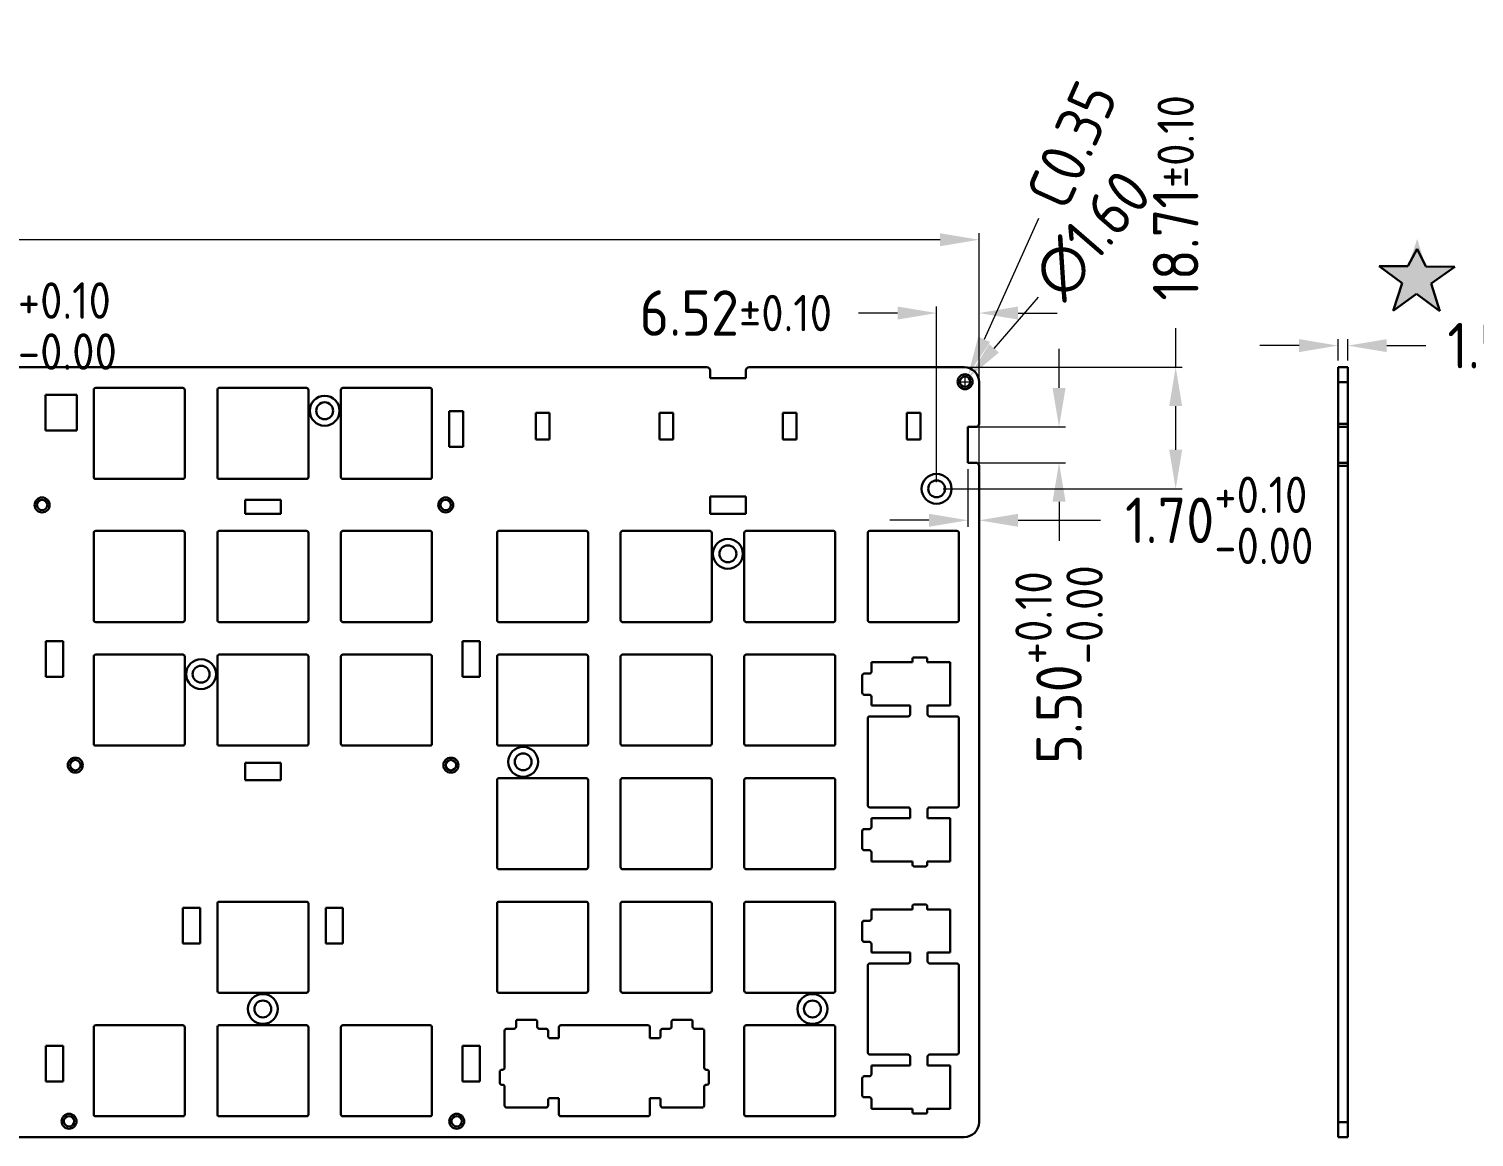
# Model space of a CAD drawing. Header units: millimetres. Extents: x 491 to 1718, y -1006 to -146.
# Drawn here: x 898.2 to 1120.4, y -650.1 to -479.7 of the extents above; entities that cross this region are included whole.
import ezdxf

# ---------------------------------------------------------------- set-up
doc = ezdxf.new("R2010")
doc.units = ezdxf.units.MM
doc.layers.get('0').update_dxf_attribs({"lineweight": 30})
doc.layers.get('Defpoints').update_dxf_attribs({"lineweight": 20})
doc.layers.add('图框层', color=7, linetype='Continuous', lineweight=30)
doc.layers.add('标注层', color=7, linetype='Continuous', lineweight=20)
doc.styles.add('ISO Proportional', font='isocp.shx')
doc.dimstyles.new('铝板', dxfattribs={"dimtxt": 7, "dimasz": 6, "dimexe": 1, "dimexo": 1, "dimgap": 1.5, "dimtad": 0, "dimzin": 0, "dimdsep": 46, "dimtxsty": 'ISO Proportional', "dimcen": 1, "dimclrd": 4, "dimclre": 4, "dimclrt": 6, "dimadec": 0, "dimazin": 0, "dimtm": 1e-09, "dimtfac": 0.8, "dimtofl": 0, "dimtmove": 0, "dimatfit": 3, "dimfxl": 0, "dimtolj": 1, "dimtzin": 0, "dimlwd": 20, "dimlwe": 20, "dimarcsym": 0})

# ---------------------------------------------------------------- blocks, each defined once
blk = doc.blocks.new('*D712')
at = {"layer": 'Defpoints', "color": 0, "transparency": 16777216}
for p in [(1044.3, -512.16), (615.1, -534.04), (1044.3, -534.04)]:
    blk.add_point(p, dxfattribs=at)
at = {"layer": '标注层', "color": 4, "lineweight": 20, "transparency": 16777216}
for p, q in [((615.1, -533.04), (615.1, -511.16)), ((621.1, -512.16), (804.82, -512.16)), ((1038.3, -512.16), (854.57, -512.16)), ((1044.3, -533.04), (1044.3, -511.16))]:
    blk.add_line(p, q, dxfattribs=at)
at = {"layer": '标注层', "color": 4, "transparency": 16777216}
for points in [[(621.1, -511.16), (621.1, -513.16), (615.1, -512.16)], [(1038.3, -511.16), (1038.3, -513.16), (1044.3, -512.16)]]:
    blk.add_solid(points, dxfattribs=at)
at = {"layer": '标注层', "color": 6, "transparency": 16777216, "insert": (829.7, -512.16), "char_height": 7, "attachment_point": 5, "style": 'ISO Proportional'}
blk.add_mtext('\\A1;429.20{\\H5.6;\\S+0.10^ -0.00;}', dxfattribs=at)
blk = doc.blocks.new('*D716')
at = {"layer": 'Defpoints', "color": 0, "transparency": 16777216}
for p in [(865.45, -525.43), (859.95, -553.14), (865.45, -553.14)]:
    blk.add_point(p, dxfattribs=at)
at = {"layer": '标注层', "color": 4, "lineweight": 20, "transparency": 16777216}
for p, q in [((853.95, -525.43), (847.95, -525.43)), ((859.95, -552.14), (859.95, -524.43)), ((865.45, -552.14), (865.45, -524.43)), ((871.45, -525.43), (877.45, -525.43))]:
    blk.add_line(p, q, dxfattribs=at)
at = {"layer": '标注层', "color": 4, "transparency": 16777216}
for points in [[(853.95, -524.43), (853.95, -526.43), (859.95, -525.43)], [(871.45, -524.43), (871.45, -526.43), (865.45, -525.43)]]:
    blk.add_solid(points, dxfattribs=at)
at = {"layer": '标注层', "color": 6, "transparency": 16777216, "insert": (896.48, -525.43), "char_height": 7, "attachment_point": 5, "style": 'ISO Proportional'}
blk.add_mtext('\\A1;5.50{\\H5.6;\\S+0.10^ -0.00;}', dxfattribs=at)
blk = doc.blocks.new('*D734')
at = {"layer": 'Defpoints', "color": 0, "transparency": 16777216}
for p in [(1100.99, -528.44), (1099.49, -531.74), (1100.99, -531.74)]:
    blk.add_point(p, dxfattribs=at)
at = {"layer": '标注层', "color": 4, "lineweight": 20, "transparency": 16777216}
for p, q in [((1093.49, -528.44), (1087.49, -528.44)), ((1099.49, -530.74), (1099.49, -527.44)), ((1100.99, -530.74), (1100.99, -527.44)), ((1106.99, -528.44), (1112.99, -528.44))]:
    blk.add_line(p, q, dxfattribs=at)
at = {"layer": '标注层', "color": 4, "transparency": 16777216}
for points in [[(1093.49, -527.44), (1093.49, -529.44), (1099.49, -528.44)], [(1106.99, -527.44), (1106.99, -529.44), (1100.99, -528.44)]]:
    blk.add_solid(points, dxfattribs=at)
at = {"layer": '标注层', "color": 6, "transparency": 16777216, "insert": (1130.76, -528.44), "char_height": 7, "attachment_point": 5, "style": 'ISO Proportional'}
blk.add_mtext('\\A1;1.50{\\H5.6;\\S 0.00^ -0.10;}', dxfattribs=at)
blk = doc.blocks.new('*D720')
at = {"layer": 'Defpoints', "color": 0, "transparency": 16777216}
for p in [(1041.62, -534.6), (1042.67, -533.39)]:
    blk.add_point(p, dxfattribs=at)
at = {"layer": '标注层', "color": 4, "lineweight": 20, "transparency": 16777216}
for p, q in [((1053.41, -520.97), (1046.59, -528.86)), ((1042.15, -535), (1042.15, -533)), ((1041.15, -534), (1043.15, -534))]:
    blk.add_line(p, q, dxfattribs=at)
at = {"layer": '标注层', "color": 4, "transparency": 16777216}
blk.add_solid([(1045.84, -528.2), (1047.35, -529.51), (1042.67, -533.39)], dxfattribs=at)
at = {"layer": '标注层', "color": 6, "transparency": 16777216, "insert": (1061.71, -511.38), "char_height": 7, "attachment_point": 5, "rotation": 49.1483, "style": 'ISO Proportional'}
blk.add_mtext('\\A1;∅1.60', dxfattribs=at)
blk = doc.blocks.new('*D721')
at = {"layer": 'Defpoints', "color": 0, "transparency": 16777216}
for p in [(1042.62, -532.95), (1041.67, -535.05)]:
    blk.add_point(p, dxfattribs=at)
at = {"layer": '标注层', "color": 4, "lineweight": 20, "transparency": 16777216}
for p, q in [((1053.45, -508.89), (1045.08, -527.48)), ((1042.15, -535), (1042.15, -533)), ((1041.15, -534), (1043.15, -534))]:
    blk.add_line(p, q, dxfattribs=at)
at = {"layer": '标注层', "color": 4, "transparency": 16777216}
blk.add_solid([(1044.17, -527.07), (1045.99, -527.89), (1042.62, -532.95)], dxfattribs=at)
at = {"layer": '标注层', "color": 6, "transparency": 16777216, "insert": (1058.57, -497.53), "char_height": 7, "attachment_point": 5, "rotation": 65.7536, "style": 'ISO Proportional'}
blk.add_mtext('\\A1;C0.35', dxfattribs=at)
blk = doc.blocks.new('*D724')
at = {"layer": 'Defpoints', "color": 0, "transparency": 16777216}
for p in [(1042.6, -540.95), (1042.6, -546.45), (1056.6, -546.45)]:
    blk.add_point(p, dxfattribs=at)
at = {"layer": '标注层', "color": 4, "lineweight": 20, "transparency": 16777216}
for p, q in [((1056.6, -534.95), (1056.6, -528.95)), ((1043.6, -540.95), (1057.6, -540.95)), ((1043.6, -546.45), (1057.6, -546.45)), ((1056.6, -552.45), (1056.6, -558.45))]:
    blk.add_line(p, q, dxfattribs=at)
at = {"layer": '标注层', "color": 4, "transparency": 16777216}
for points in [[(1055.6, -534.95), (1057.6, -534.95), (1056.6, -540.95)], [(1055.6, -552.45), (1057.6, -552.45), (1056.6, -546.45)]]:
    blk.add_solid(points, dxfattribs=at)
at = {"layer": '标注层', "color": 6, "transparency": 16777216, "insert": (1056.6, -577.48), "char_height": 7, "attachment_point": 5, "rotation": 90, "style": 'ISO Proportional'}
blk.add_mtext('\\A1;5.50{\\H5.6;\\S+0.10^ -0.00;}', dxfattribs=at)
blk = doc.blocks.new('*D725')
at = {"layer": 'Defpoints', "color": 0, "transparency": 16777216}
for p in [(1042.6, -546.45), (1044.3, -548.79), (1044.3, -555.3)]:
    blk.add_point(p, dxfattribs=at)
at = {"layer": '标注层', "color": 4, "lineweight": 20, "transparency": 16777216}
for p, q in [((1042.6, -547.45), (1042.6, -556.3)), ((1044.3, -549.79), (1044.3, -556.3)), ((1036.6, -555.3), (1030.6, -555.3)), ((1050.3, -555.3), (1062.99, -555.3))]:
    blk.add_line(p, q, dxfattribs=at)
at = {"layer": '标注层', "color": 4, "transparency": 16777216}
for points in [[(1036.6, -554.3), (1036.6, -556.3), (1042.6, -555.3)], [(1050.3, -554.3), (1050.3, -556.3), (1044.3, -555.3)]]:
    blk.add_solid(points, dxfattribs=at)
at = {"layer": '标注层', "color": 6, "transparency": 16777216, "insert": (1081.23, -555.3), "char_height": 7, "attachment_point": 5, "style": 'ISO Proportional'}
blk.add_mtext('\\A1;1.70{\\H5.6;\\S+0.10^ -0.00;}', dxfattribs=at)
blk = doc.blocks.new('*D735')
at = {"layer": 'Defpoints', "color": 0, "transparency": 16777216}
for p in [(1037.78, -531.74), (1074.53, -531.74), (1037.78, -550.46)]:
    blk.add_point(p, dxfattribs=at)
at = {"layer": '标注层', "color": 4, "lineweight": 20, "transparency": 16777216}
for p, q in [((1074.53, -531.74), (1074.53, -525.74)), ((1038.78, -531.74), (1075.53, -531.74)), ((1074.53, -544.46), (1074.53, -537.74)), ((1038.78, -550.46), (1075.53, -550.46))]:
    blk.add_line(p, q, dxfattribs=at)
at = {"layer": '标注层', "color": 4, "transparency": 16777216}
for points in [[(1073.53, -537.74), (1075.53, -537.74), (1074.53, -531.74)], [(1073.53, -544.46), (1075.53, -544.46), (1074.53, -550.46)]]:
    blk.add_solid(points, dxfattribs=at)
at = {"layer": '标注层', "color": 6, "transparency": 16777216, "insert": (1074.53, -505.72), "char_height": 7, "attachment_point": 5, "rotation": 90, "style": 'ISO Proportional'}
blk.add_mtext('\\A1;18.71{\\H5.6;±0.10}', dxfattribs=at)
blk = doc.blocks.new('*D736')
at = {"layer": 'Defpoints', "color": 0, "transparency": 16777216}
for p in [(1044.3, -523.43), (1037.78, -550.46), (1044.3, -549.79)]:
    blk.add_point(p, dxfattribs=at)
at = {"layer": '标注层', "color": 4, "lineweight": 20, "transparency": 16777216}
for p, q in [((1031.78, -523.43), (1025.78, -523.43)), ((1037.78, -549.46), (1037.78, -522.43)), ((1044.3, -548.79), (1044.3, -522.43)), ((1050.3, -523.43), (1056.3, -523.43))]:
    blk.add_line(p, q, dxfattribs=at)
at = {"layer": '标注层', "color": 4, "transparency": 16777216}
for points in [[(1031.78, -522.43), (1031.78, -524.43), (1037.78, -523.43)], [(1050.3, -522.43), (1050.3, -524.43), (1044.3, -523.43)]]:
    blk.add_solid(points, dxfattribs=at)
at = {"layer": '标注层', "color": 6, "transparency": 16777216, "insert": (1006.9, -523.43), "char_height": 7, "attachment_point": 5, "style": 'ISO Proportional'}
blk.add_mtext('\\A1;6.52{\\H5.6;±0.10}', dxfattribs=at)

msp = doc.modelspace()

# ---------------------------------------------------------------- hatches: boundary and pattern name
at = {"layer": '图框层', "lineweight": 30}
msp.add_hatch(color=1, dxfattribs=at).paths.add_polyline_path([(1112.989, -516.272), (1111.656, -512.031), (1110.241, -516.246), (1105.795, -516.204), (1109.367, -518.851), (1107.953, -523.067), (1111.575, -520.488), (1115.147, -523.136), (1113.814, -518.894), (1117.435, -516.315)])

# ---------------------------------------------------------------- linework, layer by layer
at = {"color": 7, "linetype": 'Continuous'}
for p, q in [((1002.45, -531.745), (617.399, -531.745)), ((1002.95, -533.445), (1002.95, -532.245)), ((1008.45, -532.245), (1008.45, -533.445)), ((1042, -531.745), (1008.95, -531.745)), ((1099.491, -650.145), (1099.491, -531.745)), ((1099.491, -531.745), (1100.991, -531.745)), ((1100.991, -650.145), (1100.991, -531.745)), ((908.195, -548.645), (908.195, -535.235)), ((908.49, -534.94), (921.9, -534.94)), ((922.195, -535.235), (922.195, -548.645)), ((927.195, -548.645), (927.195, -535.235)), ((927.49, -534.94), (940.9, -534.94)), ((941.195, -535.235), (941.195, -548.645)), ((946.195, -548.645), (946.195, -535.235)), ((946.49, -534.94), (959.9, -534.94)), ((960.195, -535.235), (960.195, -548.645)), ((1044.3, -540.447), (1044.3, -534.045)), ((1100.991, -534.045), (1099.491, -534.045)), ((976.15, -538.79), (978.25, -538.79)), ((976.15, -542.89), (976.15, -538.79)), ((978.25, -538.79), (978.25, -542.89)), ((995.15, -538.79), (997.25, -538.79)), ((995.15, -542.89), (995.15, -538.79)), ((997.25, -538.79), (997.25, -542.89)), ((1014.15, -538.79), (1016.25, -538.79)), ((1014.15, -542.89), (1014.15, -538.79)), ((1016.25, -538.79), (1016.25, -542.89)), ((1033.215, -538.79), (1035.315, -538.79)), ((1033.215, -542.89), (1033.215, -538.79)), ((1033.215, -538.79), (1035.315, -538.79)), ((1033.215, -542.89), (1033.215, -538.79)), ((1035.315, -538.79), (1035.315, -542.89)), ((1035.315, -538.79), (1035.315, -542.89)), ((1042.599, -540.947), (1043.8, -540.947)), ((1099.491, -540.447), (1100.991, -540.447)), ((1099.491, -540.947), (1100.991, -540.947)), ((978.25, -542.89), (976.15, -542.89)), ((997.25, -542.89), (995.15, -542.89)), ((1016.25, -542.89), (1014.15, -542.89)), ((1035.315, -542.89), (1033.215, -542.89)), ((1035.315, -542.89), (1033.215, -542.89)), ((1043.8, -546.446), (1042.599, -546.446)), ((1100.991, -546.446), (1099.491, -546.446)), ((1044.3, -647.845), (1044.3, -546.946)), ((1100.991, -546.946), (1099.491, -546.946)), ((921.9, -548.94), (908.49, -548.94)), ((940.9, -548.94), (927.49, -548.94)), ((959.9, -548.94), (946.49, -548.94)), ((908.195, -570.648), (908.195, -557.238)), ((908.49, -556.943), (921.9, -556.943)), ((922.195, -557.238), (922.195, -570.648)), ((927.195, -570.648), (927.195, -557.238)), ((927.49, -556.943), (940.9, -556.943)), ((941.195, -557.238), (941.195, -570.648)), ((946.195, -570.648), (946.195, -557.238)), ((946.49, -556.943), (959.9, -556.943)), ((960.195, -557.238), (960.195, -570.648)), ((970.195, -570.648), (970.195, -557.238)), ((970.49, -556.943), (983.9, -556.943)), ((984.195, -557.238), (984.195, -570.648)), ((989.195, -570.648), (989.195, -557.238)), ((989.49, -556.943), (1002.9, -556.943)), ((1003.195, -557.238), (1003.195, -570.648)), ((1008.195, -570.648), (1008.195, -557.238)), ((1008.49, -556.943), (1021.9, -556.943)), ((1022.195, -557.238), (1022.195, -570.648)), ((1027.195, -570.648), (1027.195, -557.238)), ((1027.49, -556.943), (1040.9, -556.943)), ((1041.195, -557.238), (1041.195, -570.648)), ((921.9, -570.943), (908.49, -570.943)), ((940.9, -570.943), (927.49, -570.943)), ((959.9, -570.943), (946.49, -570.943)), ((983.9, -570.943), (970.49, -570.943)), ((1002.9, -570.943), (989.49, -570.943)), ((1021.9, -570.943), (1008.49, -570.943)), ((1040.9, -570.943), (1027.49, -570.943)), ((908.195, -589.648), (908.195, -576.238)), ((908.49, -575.943), (921.9, -575.943)), ((922.195, -576.238), (922.195, -589.648)), ((927.195, -589.648), (927.195, -576.238)), ((927.49, -575.943), (940.9, -575.943)), ((941.195, -576.238), (941.195, -589.648)), ((946.195, -589.648), (946.195, -576.238)), ((946.49, -575.943), (959.9, -575.943)), ((960.195, -576.238), (960.195, -589.648)), ((970.195, -589.648), (970.195, -576.238)), ((970.49, -575.943), (983.9, -575.943)), ((984.195, -576.238), (984.195, -589.648)), ((989.195, -589.648), (989.195, -576.238)), ((989.49, -575.943), (1002.9, -575.943)), ((1003.195, -576.238), (1003.195, -589.648)), ((1008.195, -589.648), (1008.195, -576.238)), ((1008.49, -575.943), (1021.9, -575.943)), ((1022.195, -576.238), (1022.195, -589.648)), ((1027.745, -578.578), (1027.745, -577.128)), ((1034.045, -577.128), (1034.045, -576.678)), ((1034.345, -576.378), (1036.045, -576.378)), ((1036.345, -576.678), (1036.345, -577.128)), ((1039.845, -577.128), (1039.845, -583.778)), ((1026.345, -581.828), (1026.345, -579.178)), ((1026.645, -578.878), (1027.445, -578.878)), ((1027.445, -582.128), (1026.645, -582.128)), ((1027.745, -583.778), (1027.745, -582.428)), ((921.9, -589.943), (908.49, -589.943)), ((940.9, -589.943), (927.49, -589.943)), ((959.9, -589.943), (946.49, -589.943)), ((983.9, -589.943), (970.49, -589.943)), ((1002.9, -589.943), (989.49, -589.943)), ((1021.9, -589.943), (1008.49, -589.943)), ((970.195, -608.648), (970.195, -595.238)), ((970.49, -594.943), (983.9, -594.943)), ((984.195, -595.238), (984.195, -608.648)), ((989.195, -608.648), (989.195, -595.238)), ((989.49, -594.943), (1002.9, -594.943)), ((1003.195, -595.238), (1003.195, -608.648)), ((1008.195, -608.648), (1008.195, -595.238)), ((1008.49, -594.943), (1021.9, -594.943)), ((1022.195, -595.238), (1022.195, -608.648)), ((1027.745, -602.478), (1027.745, -601.128)), ((1039.845, -601.128), (1039.845, -607.778)), ((1026.345, -605.728), (1026.345, -603.078)), ((1026.645, -602.778), (1027.445, -602.778)), ((1027.445, -606.028), (1026.645, -606.028)), ((1027.745, -607.778), (1027.745, -606.328)), ((1034.045, -608.228), (1034.045, -607.778)), ((1036.045, -608.528), (1034.345, -608.528)), ((1036.345, -607.778), (1036.345, -608.228)), ((983.9, -608.943), (970.49, -608.943)), ((1002.9, -608.943), (989.49, -608.943)), ((1021.9, -608.943), (1008.49, -608.943)), ((927.195, -627.648), (927.195, -614.238)), ((927.49, -613.943), (940.9, -613.943)), ((941.195, -614.238), (941.195, -627.648)), ((970.195, -627.648), (970.195, -614.238)), ((970.49, -613.943), (983.9, -613.943)), ((984.195, -614.238), (984.195, -627.648)), ((989.195, -627.648), (989.195, -614.238)), ((989.49, -613.943), (1002.9, -613.943)), ((1003.195, -614.238), (1003.195, -627.648)), ((1008.195, -627.648), (1008.195, -614.238)), ((1008.49, -613.943), (1021.9, -613.943)), ((1022.195, -614.238), (1022.195, -627.648)), ((1027.745, -616.578), (1027.745, -615.128)), ((1034.045, -615.128), (1034.045, -614.678)), ((1034.345, -614.378), (1036.045, -614.378)), ((1036.345, -614.678), (1036.345, -615.128)), ((1039.845, -615.128), (1039.845, -621.778)), ((1026.345, -619.828), (1026.345, -617.178)), ((1026.645, -616.878), (1027.445, -616.878)), ((1027.445, -620.128), (1026.645, -620.128)), ((1027.745, -621.778), (1027.745, -620.428)), ((940.9, -627.943), (927.49, -627.943)), ((983.9, -627.943), (970.49, -627.943)), ((1002.9, -627.943), (989.49, -627.943)), ((1021.9, -627.943), (1008.49, -627.943)), ((908.49, -632.943), (921.9, -632.943)), ((927.49, -632.943), (940.9, -632.943)), ((946.49, -632.943), (959.9, -632.943)), ((973.12, -633.193), (973.12, -632.393)), ((973.42, -632.093), (976.07, -632.093)), ((976.37, -632.393), (976.37, -633.193)), ((980.015, -632.943), (993.385, -632.943)), ((997.02, -633.193), (997.02, -632.393)), ((997.32, -632.093), (999.97, -632.093)), ((1000.27, -632.393), (1000.27, -633.193)), ((1008.49, -632.943), (1021.9, -632.943)), ((908.195, -646.648), (908.195, -633.238)), ((922.195, -633.238), (922.195, -646.648)), ((927.195, -646.648), (927.195, -633.238)), ((941.195, -633.238), (941.195, -646.648)), ((946.195, -646.648), (946.195, -633.238)), ((960.195, -633.238), (960.195, -646.648)), ((971.345, -639.493), (971.345, -633.743)), ((971.645, -633.493), (972.82, -633.493)), ((976.67, -633.493), (977.745, -633.493)), ((978.045, -633.743), (978.045, -634.643)), ((978.345, -634.943), (979.7, -634.943)), ((979.7, -634.943), (979.7, -633.258)), ((993.7, -633.258), (993.7, -634.943)), ((993.7, -634.943), (995.045, -634.943)), ((995.345, -634.643), (995.345, -633.743)), ((995.645, -633.493), (996.72, -633.493)), ((1000.57, -633.493), (1001.745, -633.493)), ((1002.045, -633.743), (1002.045, -639.493)), ((1008.195, -646.648), (1008.195, -633.238)), ((1022.195, -633.238), (1022.195, -646.648)), ((970.92, -639.793), (971.045, -639.793)), ((1002.345, -639.793), (1002.47, -639.793)), ((1027.745, -640.478), (1027.745, -639.128)), ((1039.845, -639.128), (1039.845, -645.778)), ((970.62, -641.793), (970.62, -640.093)), ((971.045, -642.093), (970.92, -642.093)), ((1002.47, -642.093), (1002.345, -642.093)), ((1002.77, -640.093), (1002.77, -641.793)), ((1026.345, -643.728), (1026.345, -641.078)), ((1026.645, -640.778), (1027.445, -640.778)), ((971.345, -645.343), (971.345, -642.393)), ((979.7, -644.143), (978.345, -644.143)), ((979.7, -646.628), (979.7, -644.143)), ((995.045, -644.143), (993.7, -644.143)), ((993.7, -644.143), (993.7, -646.628)), ((1002.045, -642.393), (1002.045, -645.343)), ((1027.445, -644.028), (1026.645, -644.028)), ((977.745, -645.593), (971.645, -645.593)), ((978.045, -644.443), (978.045, -645.343)), ((995.345, -645.343), (995.345, -644.443)), ((1001.745, -645.593), (995.645, -645.593)), ((1027.745, -645.778), (1027.745, -644.328)), ((1034.045, -646.228), (1034.045, -645.778)), ((1036.045, -646.528), (1034.345, -646.528)), ((1036.345, -645.778), (1036.345, -646.228)), ((921.9, -646.943), (908.49, -646.943)), ((940.9, -646.943), (927.49, -646.943)), ((959.9, -646.943), (946.49, -646.943)), ((993.385, -646.943), (980.015, -646.943)), ((1021.9, -646.943), (1008.49, -646.943)), ((1099.491, -647.845), (1100.991, -647.845)), ((617.399, -650.145), (1042, -650.145)), ((1100.991, -650.145), (1099.491, -650.145))]:
    msp.add_line(p, q, dxfattribs=at)
at = {"color": 1, "linetype": 'Continuous'}
for p, q in [((1008.45, -533.445), (1002.95, -533.445)), ((900.796, -535.995), (905.598, -535.995)), ((900.796, -541.494), (900.796, -535.995)), ((905.598, -535.995), (905.598, -541.494)), ((962.85, -538.495), (965, -538.495)), ((962.85, -543.994), (962.85, -538.495)), ((965, -538.495), (965, -543.994)), ((905.598, -541.494), (900.796, -541.494)), ((1042.599, -546.446), (1042.599, -540.947)), ((965, -543.994), (962.85, -543.994)), ((931.45, -552.145), (936.949, -552.145)), ((931.45, -554.295), (931.45, -552.145)), ((936.949, -552.145), (936.949, -554.295)), ((1002.95, -551.645), (1008.45, -551.645)), ((1002.95, -554.295), (1002.95, -551.645)), ((1008.45, -551.645), (1008.45, -554.295)), ((936.949, -554.295), (931.45, -554.295)), ((1008.45, -554.295), (1002.95, -554.295)), ((900.85, -573.895), (903.5, -573.895)), ((900.85, -579.394), (900.85, -573.895)), ((903.5, -573.895), (903.5, -579.394)), ((964.904, -573.895), (967.554, -573.895)), ((964.904, -579.394), (964.904, -573.895)), ((967.554, -573.895), (967.554, -579.394)), ((1027.745, -577.128), (1034.045, -577.128)), ((1036.345, -577.128), (1039.845, -577.128)), ((903.5, -579.394), (900.85, -579.394)), ((967.554, -579.394), (964.904, -579.394)), ((1033.695, -583.778), (1027.745, -583.778)), ((1039.845, -583.778), (1036.395, -583.778)), ((931.45, -592.595), (936.949, -592.595)), ((931.45, -595.245), (931.45, -592.595)), ((936.949, -592.595), (936.949, -595.245)), ((936.949, -595.245), (931.45, -595.245)), ((1027.745, -601.128), (1033.695, -601.128)), ((1036.395, -601.128), (1039.845, -601.128)), ((1034.045, -607.778), (1027.745, -607.778)), ((1039.845, -607.778), (1036.345, -607.778)), ((921.9, -614.895), (924.55, -614.895)), ((921.9, -620.394), (921.9, -614.895)), ((924.55, -614.895), (924.55, -620.394)), ((943.85, -614.895), (946.5, -614.895)), ((943.85, -620.394), (943.85, -614.895)), ((946.5, -614.895), (946.5, -620.394)), ((1027.745, -615.128), (1034.045, -615.128)), ((1036.345, -615.128), (1039.845, -615.128)), ((924.55, -620.394), (921.9, -620.394)), ((946.5, -620.394), (943.85, -620.394)), ((1033.695, -621.778), (1027.745, -621.778)), ((1039.845, -621.778), (1036.395, -621.778)), ((900.85, -636.115), (903.5, -636.115)), ((900.85, -641.615), (900.85, -636.115)), ((903.5, -636.115), (903.5, -641.615)), ((964.904, -636.115), (967.554, -636.115)), ((964.904, -641.615), (964.904, -636.115)), ((967.554, -636.115), (967.554, -641.615)), ((1027.745, -639.128), (1033.695, -639.128)), ((1036.395, -639.128), (1039.845, -639.128)), ((903.5, -641.615), (900.85, -641.615)), ((967.554, -641.615), (964.904, -641.615)), ((1034.045, -645.778), (1027.745, -645.778)), ((1039.845, -645.778), (1036.345, -645.778))]:
    msp.add_line(p, q, dxfattribs=at)
at = {"color": 5, "linetype": 'Continuous'}
for p, q in [((1033.695, -585.148), (1033.695, -583.778)), ((1036.395, -583.778), (1036.395, -585.148)), ((1027.195, -599.133), (1027.195, -585.763)), ((1027.51, -585.448), (1033.395, -585.448)), ((1036.695, -585.448), (1040.88, -585.448)), ((1041.195, -585.763), (1041.195, -599.133)), ((1033.395, -599.448), (1027.51, -599.448)), ((1033.695, -601.128), (1033.695, -599.748)), ((1036.395, -599.748), (1036.395, -601.128)), ((1040.88, -599.448), (1036.695, -599.448)), ((1033.695, -623.148), (1033.695, -621.778)), ((1036.395, -621.778), (1036.395, -623.148)), ((1027.195, -637.133), (1027.195, -623.763)), ((1027.51, -623.448), (1033.395, -623.448)), ((1036.695, -623.448), (1040.88, -623.448)), ((1041.195, -623.763), (1041.195, -637.133)), ((1033.395, -637.448), (1027.51, -637.448)), ((1040.88, -637.448), (1036.695, -637.448)), ((1033.695, -639.128), (1033.695, -637.748)), ((1036.395, -637.748), (1036.395, -639.128))]:
    msp.add_line(p, q, dxfattribs=at)
at = {"color": 7, "linetype": 'Continuous'}
for centre, radius in [((1042.146, -533.999), 1.15), ((1042.146, -533.999), 0.8), ((943.695, -538.455), 2.3), ((943.695, -538.455), 1.3), ((900.26, -552.945), 1.15), ((900.26, -552.945), 0.8), ((962.3, -552.945), 1.15), ((962.3, -552.945), 0.8), ((1005.695, -560.458), 2.3), ((1005.695, -560.458), 1.3), ((924.695, -578.958), 2.3), ((924.695, -578.958), 1.3), ((974.21, -592.443), 2.3), ((905.36, -592.954), 1.15), ((905.36, -592.954), 0.8), ((963.1, -592.954), 1.15), ((963.1, -592.954), 0.8), ((974.21, -592.443), 1.3), ((934.195, -630.443), 2.3), ((1018.68, -630.443), 2.3), ((934.195, -630.443), 1.3), ((1018.68, -630.443), 1.3), ((904.4, -647.71), 1.15), ((904.4, -647.71), 0.8), ((964, -647.71), 1.15), ((964, -647.71), 0.8)]:
    msp.add_circle(centre, radius, dxfattribs=at)
at = {"color": 1, "linetype": 'Continuous'}
for radius in [2.3, 1.3]:
    msp.add_circle((1037.777, -550.458), radius, dxfattribs=at)
at = {"color": 7, "linetype": 'Continuous'}
for centre, radius, start, end in [((1002.45, -532.245), 0.5, 0, 90), ((1008.95, -532.245), 0.5, 90, 180), ((1042, -534.045), 2.3, 0, 90), ((908.49, -535.235), 0.295, 90, 180), ((921.9, -535.235), 0.295, 0, 90), ((927.49, -535.235), 0.295, 90, 180), ((940.9, -535.235), 0.295, 0, 90), ((946.49, -535.235), 0.295, 90, 180), ((959.9, -535.235), 0.295, 0, 90), ((1043.8, -540.447), 0.5, 270, 0), ((1043.8, -546.946), 0.5, 0, 90), ((908.49, -548.645), 0.295, 180, 270), ((921.9, -548.645), 0.295, 270, 0), ((927.49, -548.645), 0.295, 180, 270), ((940.9, -548.645), 0.295, 270, 0), ((946.49, -548.645), 0.295, 180, 270), ((959.9, -548.645), 0.295, 270, 0), ((908.49, -557.238), 0.295, 90, 180), ((921.9, -557.238), 0.295, 0, 90), ((927.49, -557.238), 0.295, 90, 180), ((940.9, -557.238), 0.295, 0, 90), ((946.49, -557.238), 0.295, 90, 180), ((959.9, -557.238), 0.295, 0, 90), ((970.49, -557.238), 0.295, 90, 180), ((983.9, -557.238), 0.295, 0, 90), ((989.49, -557.238), 0.295, 90, 180), ((1002.9, -557.238), 0.295, 0, 90), ((1008.49, -557.238), 0.295, 90, 180), ((1021.9, -557.238), 0.295, 0, 90), ((1027.49, -557.238), 0.295, 90, 180), ((1040.9, -557.238), 0.295, 0, 90), ((908.49, -570.648), 0.295, 180, 270), ((921.9, -570.648), 0.295, 270, 0), ((927.49, -570.648), 0.295, 180, 270), ((940.9, -570.648), 0.295, 270, 0), ((946.49, -570.648), 0.295, 180, 270), ((959.9, -570.648), 0.295, 270, 0), ((970.49, -570.648), 0.295, 180, 270), ((983.9, -570.648), 0.295, 270, 0), ((989.49, -570.648), 0.295, 180, 270), ((1002.9, -570.648), 0.295, 270, 0), ((1008.49, -570.648), 0.295, 180, 270), ((1021.9, -570.648), 0.295, 270, 0), ((1027.49, -570.648), 0.295, 180, 270), ((1040.9, -570.648), 0.295, 270, 0), ((908.49, -576.238), 0.295, 90, 180), ((921.9, -576.238), 0.295, 0, 90), ((927.49, -576.238), 0.295, 90, 180), ((940.9, -576.238), 0.295, 0, 90), ((946.49, -576.238), 0.295, 90, 180), ((959.9, -576.238), 0.295, 0, 90), ((970.49, -576.238), 0.295, 90, 180), ((983.9, -576.238), 0.295, 0, 90), ((989.49, -576.238), 0.295, 90, 180), ((1002.9, -576.238), 0.295, 0, 90), ((1008.49, -576.238), 0.295, 90, 180), ((1021.9, -576.238), 0.295, 0, 90), ((1034.345, -576.678), 0.3, 90, 180), ((1036.045, -576.678), 0.3, 0, 90), ((1026.645, -579.178), 0.3, 90, 180), ((1027.445, -578.578), 0.3, 270, 0), ((1026.645, -581.828), 0.3, 180, 270), ((1027.445, -582.428), 0.3, 0, 90), ((908.49, -589.648), 0.295, 180, 270), ((921.9, -589.648), 0.295, 270, 0), ((927.49, -589.648), 0.295, 180, 270), ((940.9, -589.648), 0.295, 270, 0), ((946.49, -589.648), 0.295, 180, 270), ((959.9, -589.648), 0.295, 270, 0), ((970.49, -589.648), 0.295, 180, 270), ((983.9, -589.648), 0.295, 270, 0), ((989.49, -589.648), 0.295, 180, 270), ((1002.9, -589.648), 0.295, 270, 0), ((1008.49, -589.648), 0.295, 180, 270), ((1021.9, -589.648), 0.295, 270, 0), ((970.49, -595.238), 0.295, 90, 180), ((983.9, -595.238), 0.295, 0, 90), ((989.49, -595.238), 0.295, 90, 180), ((1002.9, -595.238), 0.295, 0, 90), ((1008.49, -595.238), 0.295, 90, 180), ((1021.9, -595.238), 0.295, 0, 90), ((1026.645, -603.078), 0.3, 90, 180), ((1027.445, -602.478), 0.3, 270, 0), ((1026.645, -605.728), 0.3, 180, 270), ((1027.445, -606.328), 0.3, 0, 90), ((970.49, -608.648), 0.295, 180, 270), ((983.9, -608.648), 0.295, 270, 0), ((989.49, -608.648), 0.295, 180, 270), ((1002.9, -608.648), 0.295, 270, 0), ((1008.49, -608.648), 0.295, 180, 270), ((1021.9, -608.648), 0.295, 270, 0), ((1034.345, -608.228), 0.3, 180, 270), ((1036.045, -608.228), 0.3, 270, 0), ((927.49, -614.238), 0.295, 90, 180), ((940.9, -614.238), 0.295, 0, 90), ((970.49, -614.238), 0.295, 90, 180), ((983.9, -614.238), 0.295, 0, 90), ((989.49, -614.238), 0.295, 90, 180), ((1002.9, -614.238), 0.295, 0, 90), ((1008.49, -614.238), 0.295, 90, 180), ((1021.9, -614.238), 0.295, 0, 90), ((1034.345, -614.678), 0.3, 90, 180), ((1036.045, -614.678), 0.3, 0, 90), ((1026.645, -617.178), 0.3, 90, 180), ((1027.445, -616.578), 0.3, 270, 0), ((1026.645, -619.828), 0.3, 180, 270), ((1027.445, -620.428), 0.3, 0, 90), ((927.49, -627.648), 0.295, 180, 270), ((940.9, -627.648), 0.295, 270, 0), ((970.49, -627.648), 0.295, 180, 270), ((983.9, -627.648), 0.295, 270, 0), ((989.49, -627.648), 0.295, 180, 270), ((1002.9, -627.648), 0.295, 270, 0), ((1008.49, -627.648), 0.295, 180, 270), ((1021.9, -627.648), 0.295, 270, 0), ((908.49, -633.238), 0.295, 90, 180), ((921.9, -633.238), 0.295, 0, 90), ((927.49, -633.238), 0.295, 90, 180), ((940.9, -633.238), 0.295, 0, 90), ((946.49, -633.238), 0.295, 90, 180), ((959.9, -633.238), 0.295, 0, 90), ((972.82, -633.193), 0.3, 270, 0), ((973.42, -632.393), 0.3, 90, 180), ((976.07, -632.393), 0.3, 0, 90), ((976.67, -633.193), 0.3, 180, 270), ((980.015, -633.258), 0.315, 90, 180), ((993.385, -633.258), 0.315, 0, 90), ((996.72, -633.193), 0.3, 270, 0), ((997.32, -632.393), 0.3, 90, 180), ((999.97, -632.393), 0.3, 0, 90), ((1000.57, -633.193), 0.3, 180, 270), ((1008.49, -633.238), 0.295, 90, 180), ((1021.9, -633.238), 0.295, 0, 90), ((971.645, -633.793), 0.3, 90, 180), ((977.745, -633.793), 0.3, 0, 90), ((978.345, -634.643), 0.3, 180, 270), ((995.045, -634.643), 0.3, 270, 0), ((995.645, -633.793), 0.3, 90, 180), ((1001.745, -633.793), 0.3, 0, 90), ((970.92, -640.093), 0.3, 90, 180), ((971.045, -639.493), 0.3, 270, 0), ((1002.345, -639.493), 0.3, 180, 270), ((1002.47, -640.093), 0.3, 0, 90), ((970.92, -641.793), 0.3, 180, 270), ((971.045, -642.393), 0.3, 0, 90), ((1002.345, -642.393), 0.3, 90, 180), ((1002.47, -641.793), 0.3, 270, 0), ((1026.645, -641.078), 0.3, 90, 180), ((1027.445, -640.478), 0.3, 270, 0), ((978.345, -644.443), 0.3, 90, 180), ((995.045, -644.443), 0.3, 0, 90), ((1026.645, -643.728), 0.3, 180, 270), ((1027.445, -644.328), 0.3, 0, 90), ((971.645, -645.293), 0.3, 180, 270), ((977.745, -645.293), 0.3, 270, 0), ((995.645, -645.293), 0.3, 180, 270), ((1001.745, -645.293), 0.3, 270, 0), ((1034.345, -646.228), 0.3, 180, 270), ((1036.045, -646.228), 0.3, 270, 0), ((908.49, -646.648), 0.295, 180, 270), ((921.9, -646.648), 0.295, 270, 0), ((927.49, -646.648), 0.295, 180, 270), ((940.9, -646.648), 0.295, 270, 0), ((946.49, -646.648), 0.295, 180, 270), ((959.9, -646.648), 0.295, 270, 0), ((980.015, -646.628), 0.315, 180, 270), ((993.385, -646.628), 0.315, 270, 0), ((1008.49, -646.648), 0.295, 180, 270), ((1021.9, -646.648), 0.295, 270, 0), ((1042, -647.845), 2.3, 270, 0)]:
    msp.add_arc(centre, radius, start, end, dxfattribs=at)
at = {"color": 5, "linetype": 'Continuous'}
for centre, radius, start, end in [((1027.51, -585.763), 0.315, 90, 180), ((1033.395, -585.148), 0.3, 270, 0), ((1036.695, -585.148), 0.3, 180, 270), ((1040.88, -585.763), 0.315, 0, 90), ((1027.51, -599.133), 0.315, 180, 270), ((1033.395, -599.748), 0.3, 0, 90), ((1036.695, -599.748), 0.3, 90, 180), ((1040.88, -599.133), 0.315, 270, 0), ((1027.51, -623.763), 0.315, 90, 180), ((1033.395, -623.148), 0.3, 270, 0), ((1036.695, -623.148), 0.3, 180, 270), ((1040.88, -623.763), 0.315, 0, 90), ((1027.51, -637.133), 0.315, 180, 270), ((1033.395, -637.748), 0.3, 0, 90), ((1036.695, -637.748), 0.3, 90, 180), ((1040.88, -637.133), 0.315, 270, 0)]:
    msp.add_arc(centre, radius, start, end, dxfattribs=at)
at = {"layer": '图框层', "color": 1, "lineweight": 30}
for p, q in [((1111.656, -513.581), (1110.241, -516.246)), ((1111.656, -513.581), (1112.989, -516.272)), ((1109.367, -518.851), (1105.795, -516.204)), ((1105.795, -516.204), (1110.241, -516.246)), ((1112.989, -516.272), (1117.435, -516.315)), ((1117.435, -516.315), (1113.814, -518.894)), ((1109.367, -518.851), (1107.953, -523.067)), ((1113.814, -518.894), (1115.147, -523.136)), ((1111.575, -520.488), (1107.953, -523.067)), ((1115.147, -523.136), (1111.575, -520.488))]:
    msp.add_line(p, q, dxfattribs=at)

# ---------------------------------------------------------------- dimensions: what is measured, and where the dimension line sits
at = {"layer": '标注层', "color": 1}
for base, p1, p2, override, picture, middle in [((1074.525, -531.745), (1037.777, -550.458), (1037.777, -531.745), {"dimtol": 1, "dimtp": 0.1, "dimtm": 0.1}, '*D735', (1074.525, -505.718)), ((1056.597, -546.446), (1042.599, -540.947), (1042.599, -546.446), {"dimtol": 1, "dimtp": 0.1, "dimtm": 1e-09}, '*D724', (1056.597, -577.476))]:
    dim = msp.add_linear_dim(base=base, p1=p1, p2=p2, angle=90, dimstyle='铝板', override=override, dxfattribs=at)
    dim.commit()
    dim.dimension.update_dxf_attribs({"geometry": picture, "text_midpoint": middle})
dim = msp.add_diameter_dim_2p(p1=(1041.673, -535.048), p2=(1042.618, -532.95), text='C0.35', dimstyle='铝板', dxfattribs=at)
dim.commit()
dim.dimension.update_dxf_attribs({"geometry": '*D721', "text_midpoint": (1058.572, -497.527), "dimtype": 163})
dim = msp.add_diameter_dim_2p(p1=(1041.622, -534.604), p2=(1042.669, -533.394), dimstyle='铝板', dxfattribs=at)
dim.commit()
dim.dimension.update_dxf_attribs({"geometry": '*D720', "text_midpoint": (1061.707, -511.379), "dimtype": 163})
for base, p1, p2, override, picture, middle in [((1044.3, -512.157), (615.099, -534.045), (1044.3, -534.045), {"dimgap": 1.5, "dimtol": 1, "dimlim": 0, "dimtp": 0.1, "dimtm": 1e-09}, '*D712', (829.699, -512.157)), ((865.449, -525.427), (859.95, -553.145), (865.449, -553.145), {"dimtol": 1, "dimtp": 0.1, "dimtm": 1e-09}, '*D716', (896.479, -525.427)), ((1100.991, -528.44), (1099.491, -531.745), (1100.991, -531.745), {"dimgap": 1.5, "dimtol": 1, "dimlim": 0, "dimtp": 0, "dimtm": 0.1}, '*D734', (1130.764, -528.44))]:
    dim = msp.add_linear_dim(base=base, p1=p1, p2=p2, dimstyle='铝板', override=override, dxfattribs=at)
    dim.commit()
    dim.dimension.update_dxf_attribs({"geometry": picture, "text_midpoint": middle})
for base, p1, p2, override, picture, middle in [((1044.3, -523.426), (1037.777, -550.458), (1044.3, -549.786), {"dimgap": 1.5, "dimtol": 1, "dimlim": 0, "dimtp": 0.1, "dimtm": 0.1}, '*D736', (1006.903, -523.426)), ((1044.3, -555.304), (1042.599, -546.446), (1044.3, -548.786), {"dimtol": 1, "dimtp": 0.1, "dimtm": 1e-09}, '*D725', (1081.226, -555.304))]:
    dim = msp.add_linear_dim(base=base, p1=p1, p2=p2, dimstyle='铝板', override=override, dxfattribs=at)
    dim.commit()
    dim.dimension.update_dxf_attribs({"geometry": picture, "text_midpoint": middle, "dimtype": 160})

doc.saveas('drawing.dxf')
